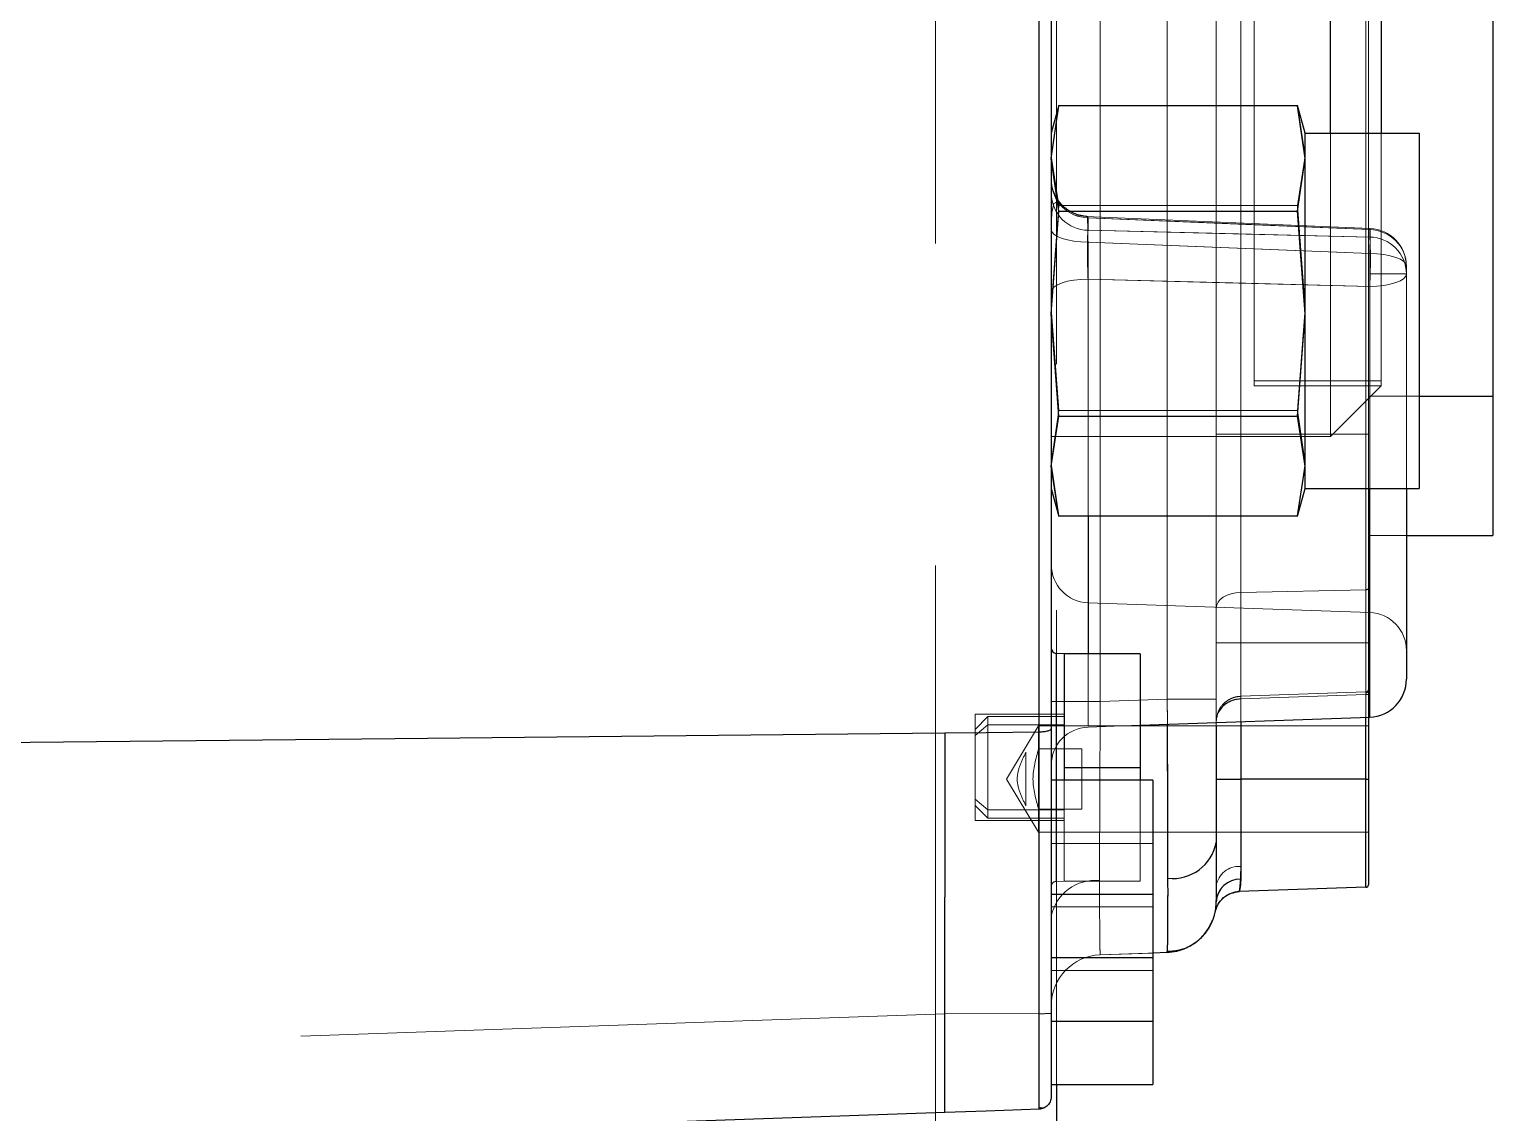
# Model space of a CAD drawing. Header units: millimetres. Extents: x 126 to 938, y 244 to 707.
# Drawn here: x 793.669 to 796.554, y 557.806 to 559.942 of the extents above; entities that cross this region are included whole.
import ezdxf

# ---------------------------------------------------------------- set-up
doc = ezdxf.new("R2010")
doc.units = ezdxf.units.MM
doc.linetypes.add('HIDDEN', pattern=[1.905, 1.27, -0.635])

msp = doc.modelspace()

# ---------------------------------------------------------------- linework, layer by layer
at = {"color": 7, "linetype": 'HIDDEN', "lineweight": 18}
for p, q in [((795.6937, 538.3273), (795.6937, 584.0473)), ((795.4556, 538.5654), (795.4556, 583.8091)), ((795.4556, 538.5654), (795.4556, 583.8091)), ((795.6937, 564.5123), (795.6937, 557.8623)), ((795.6596, 561.1873), (795.6596, 558.0018)), ((795.6837, 558.0025), (795.6837, 561.1873)), ((795.6837, 558.6174), (795.6837, 561.1113)), ((795.6837, 561.1113), (795.6837, 558.6174)), ((795.7802, 561.1113), (795.7802, 558.6174)), ((795.7802, 558.6174), (795.7802, 561.1113)), ((795.9122, 558.622), (795.9122, 561.1067)), ((795.9122, 561.1067), (795.9122, 558.622)), ((796.0087, 561.1067), (796.0087, 558.622)), ((796.0087, 558.622), (796.0087, 561.1067)), ((795.6837, 559.1393), (795.6837, 560.5893)), ((795.6837, 560.5893), (795.6837, 559.1393)), ((796.0087, 559.1443), (796.0087, 560.5843)), ((796.0087, 560.5843), (796.0087, 559.1443)), ((796.057, 560.5843), (796.057, 559.1443)), ((796.057, 559.1443), (796.057, 560.5843)), ((796.2337, 560.5893), (796.2337, 559.1393)), ((796.3039, 559.1443), (796.3039, 560.5843)), ((796.3039, 560.5843), (796.3039, 559.1443)), ((796.3087, 560.5843), (796.3087, 559.1443)), ((796.3087, 559.1443), (796.3087, 560.5843)), ((796.0837, 560.4894), (796.0837, 559.2394)), ((796.0837, 559.2394), (796.0837, 560.4894)), ((796.3087, 560.5093), (796.3087, 559.2193)), ((796.3087, 559.2193), (796.3087, 560.5093)), ((796.3337, 559.2394), (796.3337, 560.4894)), ((796.5537, 559.2193), (796.5537, 560.5093)), ((796.0837, 560.4793), (796.0837, 559.2493)), ((796.0837, 559.2493), (796.0837, 560.4793)), ((796.3337, 560.4793), (796.3337, 559.2493)), ((796.3337, 559.2493), (796.3337, 560.4793)), ((795.6982, 559.7913), (795.6837, 559.6931)), ((796.1692, 559.7913), (796.1837, 559.6931)), ((795.6837, 559.6875), (795.6837, 559.7372)), ((796.1837, 559.7373), (796.1837, 559.6931)), ((796.2337, 559.1393), (796.2337, 559.7373)), ((796.3337, 559.7373), (796.3337, 559.2394)), ((796.4087, 559.0373), (796.4087, 559.7373)), ((795.6837, 559.6931), (795.6982, 559.595)), ((795.6837, 559.6931), (795.6837, 559.3929)), ((795.6837, 559.3816), (795.6837, 559.6875)), ((796.1837, 559.6931), (796.1692, 559.595)), ((796.1837, 559.6931), (796.1837, 559.3929)), ((795.6837, 559.547), (795.6837, 559.6479)), ((795.6837, 559.6185), (795.6837, 559.6432)), ((795.6837, 559.6432), (795.6837, 559.6185)), ((795.6837, 559.6185), (795.6837, 559.4258)), ((795.6837, 559.4258), (795.6837, 559.6185)), ((795.6982, 559.595), (795.6837, 559.3929)), ((795.6918, 559.6004), (795.6887, 559.5991)), ((795.6982, 559.595), (796.1692, 559.595)), ((796.1692, 559.595), (796.1837, 559.3929)), ((796.3119, 559.5499), (795.7514, 559.5735)), ((796.3119, 559.5499), (795.7514, 559.5735)), ((795.7561, 559.5708), (795.7561, 559.5461)), ((795.7561, 559.5461), (795.7561, 559.5708)), ((795.6837, 558.8868), (795.6837, 559.547)), ((796.3113, 559.5328), (796.3113, 559.5474)), ((796.3113, 559.5474), (796.3113, 559.5328)), ((796.3119, 559.5499), (796.3119, 559.5499)), ((795.7561, 558.8141), (795.7561, 559.5227)), ((796.3113, 558.7947), (796.3113, 559.5005)), ((796.3837, 559.475), (796.3837, 559.4604)), ((796.3837, 558.7199), (796.3837, 559.475)), ((796.3837, 559.4604), (796.3837, 559.475)), ((795.7561, 559.4498), (795.7561, 558.9832)), ((795.7561, 559.4498), (795.7561, 558.5692)), ((796.3837, 559.4604), (796.3121, 559.4604)), ((796.3121, 559.4604), (796.3837, 559.4604)), ((796.3837, 559.4604), (796.3837, 559.0373)), ((796.3837, 558.6612), (796.3837, 559.4604)), ((795.6837, 558.4919), (795.6837, 559.4258)), ((796.3113, 559.4352), (796.3113, 558.5863)), ((796.3113, 559.0373), (796.3113, 559.4352)), ((795.6837, 559.3929), (795.6837, 559.087)), ((795.6837, 559.3929), (795.6982, 559.1909)), ((796.1837, 559.3929), (796.1692, 559.1909)), ((796.1837, 559.3929), (796.1837, 559.087)), ((795.6837, 559.0814), (795.6837, 559.3816)), ((796.3337, 559.2493), (796.0837, 559.2493)), ((796.0837, 559.2394), (796.3337, 559.2394)), ((796.3337, 559.2394), (796.2337, 559.1393)), ((796.3087, 559.2193), (796.3087, 558.9444)), ((796.3087, 559.2193), (796.5537, 559.2193)), ((796.3087, 558.9444), (796.3087, 559.2193)), ((796.3087, 559.2193), (796.4087, 559.2193)), ((796.5537, 558.9444), (796.5537, 559.2193)), ((795.6982, 559.1909), (795.6837, 559.087)), ((795.6982, 559.1909), (796.1692, 559.1909)), ((796.1692, 559.1909), (796.1837, 559.087)), ((795.6837, 559.1393), (796.2337, 559.1393)), ((796.0087, 559.1443), (796.057, 559.1443)), ((796.0087, 558.8018), (796.0087, 559.1443)), ((796.057, 559.1443), (796.0087, 559.1443)), ((796.0087, 559.1443), (796.0087, 558.8018)), ((796.057, 559.1443), (796.057, 558.8323)), ((796.3039, 559.1443), (796.057, 559.1443)), ((796.057, 558.8323), (796.057, 559.1443)), ((796.3039, 559.1443), (796.057, 559.1443)), ((796.3039, 558.8375), (796.3039, 559.1443)), ((796.3087, 559.1443), (796.3039, 559.1443)), ((796.3039, 559.1443), (796.3039, 558.8375)), ((796.3039, 559.1443), (796.3087, 559.1443)), ((796.3087, 559.1443), (796.3087, 558.8406)), ((796.3087, 558.8406), (796.3087, 559.1443)), ((795.6837, 559.087), (795.6982, 558.9832)), ((795.6837, 559.087), (795.6837, 559.0373)), ((796.1837, 559.087), (796.1692, 558.9832)), ((796.1837, 559.087), (796.1837, 559.0373)), ((796.3087, 558.9444), (796.3837, 558.9444)), ((796.3087, 558.9444), (796.5537, 558.9444)), ((796.3039, 558.8375), (796.057, 558.8323)), ((796.3039, 558.8375), (796.057, 558.8323)), ((796.3039, 558.7329), (796.3039, 558.8375)), ((796.3039, 558.8375), (796.3039, 558.7329)), ((796.3087, 558.8406), (796.3087, 558.7329)), ((796.3087, 558.7329), (796.3087, 558.8406)), ((795.7561, 558.8118), (796.3113, 558.7924)), ((796.057, 558.8323), (796.057, 558.7329)), ((796.057, 558.7329), (796.057, 558.8323)), ((796.0087, 558.7329), (796.0087, 558.8018)), ((796.0087, 558.8018), (796.0087, 558.7329)), ((796.0087, 558.7329), (796.057, 558.7329)), ((796.0087, 558.4643), (796.0087, 558.7329)), ((796.057, 558.7329), (796.0087, 558.7329)), ((796.0087, 558.7329), (796.0087, 558.4643)), ((796.3039, 558.7329), (796.057, 558.7329)), ((796.3039, 558.7329), (796.057, 558.7329)), ((796.057, 558.4643), (796.057, 558.7329)), ((796.057, 558.7329), (796.057, 558.5774)), ((796.3039, 558.7329), (796.3087, 558.7329)), ((796.3039, 558.7329), (796.3087, 558.7329)), ((796.3039, 558.7329), (796.3039, 558.4643)), ((796.3039, 558.586), (796.3039, 558.7329)), ((796.3087, 558.7329), (796.3087, 558.5862)), ((796.3087, 558.4643), (796.3087, 558.7329)), ((795.6837, 558.2526), (795.6837, 558.7219)), ((795.6837, 558.7219), (795.6837, 558.2526)), ((795.6934, 558.2626), (795.6934, 558.7119)), ((795.7087, 558.4873), (795.7087, 558.7114)), ((795.8587, 558.4873), (795.8587, 558.7114)), ((796.3039, 558.636), (796.057, 558.6274)), ((796.057, 558.6274), (796.3039, 558.636)), ((796.3087, 558.6381), (796.3087, 558.641)), ((796.3087, 558.641), (796.3087, 558.6381)), ((796.3087, 558.631), (796.3087, 558.6381)), ((796.3087, 558.6381), (796.3087, 558.631)), ((795.7802, 558.6174), (795.6837, 558.6174)), ((795.6837, 558.1934), (795.6837, 558.6174)), ((795.6837, 558.6174), (795.7802, 558.6174)), ((795.6837, 558.6174), (795.6837, 558.1934)), ((795.7802, 558.6174), (795.9122, 558.622)), ((795.9122, 558.622), (795.7802, 558.6174)), ((795.9122, 558.622), (796.0087, 558.622)), ((795.9122, 558.622), (796.0087, 558.622)), ((795.9125, 558.5723), (795.9122, 558.622)), ((796.0087, 558.622), (796.0087, 558.5693)), ((796.0087, 558.3393), (796.0087, 558.622)), ((796.057, 558.6224), (796.3039, 558.631)), ((796.3039, 558.631), (796.057, 558.6224)), ((796.057, 558.4643), (796.057, 558.6224)), ((796.057, 558.6224), (796.057, 558.4643)), ((796.3039, 558.631), (796.3039, 558.4643)), ((796.3039, 558.631), (796.3087, 558.631)), ((796.3039, 558.4643), (796.3039, 558.631)), ((796.3039, 558.631), (796.3087, 558.631)), ((796.3087, 558.4643), (796.3087, 558.631)), ((796.3087, 558.631), (796.3087, 558.4643)), ((795.5337, 558.5923), (795.7087, 558.5923)), ((795.5337, 558.5923), (795.5337, 558.3823)), ((795.5337, 558.3823), (795.5337, 558.5923)), ((795.5587, 558.5873), (795.5337, 558.5623)), ((795.5587, 558.4035), (795.5587, 558.5873)), ((795.7087, 558.5873), (795.5587, 558.5873)), ((795.7087, 558.3823), (795.7087, 558.5923)), ((795.7087, 558.5923), (795.7087, 558.3823)), ((795.7087, 558.4035), (795.7087, 558.5855)), ((795.5337, 558.55), (795.5587, 558.571)), ((795.5337, 558.4245), (795.5337, 558.561)), ((795.5337, 558.55), (795.5337, 558.4135)), ((795.5587, 558.571), (795.5587, 558.3873)), ((795.5587, 558.571), (795.7087, 558.571)), ((795.5956, 558.4643), (795.6587, 558.5693)), ((795.5956, 558.4643), (795.6587, 558.5693)), ((795.6587, 558.5693), (796.3087, 558.5693)), ((795.6587, 558.5693), (795.6587, 558.3593)), ((795.6587, 558.3593), (795.6587, 558.5693)), ((795.6587, 558.5693), (796.3087, 558.5693)), ((795.6587, 558.5693), (795.6587, 558.524)), ((795.6587, 558.3593), (795.6587, 558.5693)), ((795.7087, 558.571), (795.7087, 558.389)), ((795.7561, 558.5669), (795.8587, 558.5705)), ((796.0087, 558.5774), (796.0087, 558.4643)), ((796.0087, 558.4643), (796.0087, 558.5774)), ((796.3087, 558.5693), (796.3087, 558.3593)), ((796.3087, 558.3593), (796.3087, 558.5693)), ((796.3087, 558.5693), (796.3087, 558.3593)), ((796.3087, 558.3593), (796.3087, 558.5693)), ((795.6587, 558.524), (795.7437, 558.524)), ((795.7437, 558.524), (795.7437, 558.4047)), ((795.7437, 558.524), (795.7437, 558.4047)), ((795.6337, 558.5174), (795.6337, 558.4113)), ((795.6337, 558.4113), (795.6337, 558.5174)), ((795.5956, 558.4643), (795.6587, 558.3593)), ((795.5956, 558.4643), (795.6587, 558.3593)), ((795.7087, 558.4873), (795.8587, 558.4873)), ((795.7087, 558.2631), (795.7087, 558.4873)), ((795.8587, 558.4873), (795.8587, 558.2631)), ((796.0087, 558.2223), (796.0087, 558.4643)), ((796.0087, 558.4643), (796.0087, 558.2223)), ((796.0087, 558.4643), (796.057, 558.4643)), ((796.057, 558.4643), (796.0087, 558.4643)), ((796.0087, 558.2223), (796.0087, 558.4643)), ((796.057, 558.4643), (796.0087, 558.4643)), ((796.0087, 558.4643), (796.0087, 558.2531)), ((796.3039, 558.4643), (796.057, 558.4643)), ((796.057, 558.2668), (796.057, 558.4643)), ((796.057, 558.4643), (796.057, 558.2668)), ((796.3039, 558.4643), (796.057, 558.4643)), ((796.057, 558.2919), (796.057, 558.4643)), ((796.3039, 558.4643), (796.057, 558.4643)), ((796.3039, 558.4643), (796.3039, 558.251)), ((796.3039, 558.4643), (796.3087, 558.4643)), ((796.3039, 558.251), (796.3039, 558.4643)), ((796.3039, 558.4643), (796.3039, 558.251)), ((796.3039, 558.4643), (796.3087, 558.4643)), ((796.3039, 558.4643), (796.3087, 558.4643)), ((796.3087, 558.256), (796.3087, 558.4643)), ((796.3087, 558.4643), (796.3087, 558.256)), ((796.3087, 558.256), (796.3087, 558.4643)), ((795.6837, 558.2373), (795.6837, 558.4611)), ((795.6934, 558.4623), (795.6934, 558.2626)), ((795.7087, 558.4623), (795.7087, 558.2631)), ((795.8837, 558.3372), (795.8837, 558.4623)), ((795.5337, 558.4245), (795.5587, 558.4035)), ((795.5337, 558.4123), (795.5587, 558.3873)), ((795.5337, 558.3823), (795.7087, 558.3823)), ((795.5587, 558.4035), (795.7087, 558.4035)), ((795.5587, 558.3873), (795.7087, 558.3873)), ((795.7437, 558.4047), (795.6587, 558.4047)), ((795.6587, 558.4047), (795.6587, 558.3593)), ((795.6587, 558.3593), (796.3087, 558.3593)), ((795.6587, 558.3593), (796.3087, 558.3593)), ((795.6837, 558.3372), (795.8837, 558.3372)), ((795.6837, 558.3372), (795.6837, 558.1134)), ((795.8837, 558.1123), (795.8837, 558.3372)), ((796.0087, 558.2531), (796.0087, 558.3393)), ((795.7087, 558.2631), (795.6934, 558.2626)), ((795.7087, 558.2631), (795.8587, 558.2631)), ((796.0537, 558.2423), (796.0539, 558.2423)), ((796.0539, 558.2423), (796.3039, 558.251)), ((795.8837, 558.2123), (795.6837, 558.2123)), ((795.8837, 558.2123), (795.6837, 558.2123)), ((795.6837, 557.9873), (795.6837, 558.2111)), ((795.6837, 557.9873), (795.6837, 558.2111)), ((795.8837, 558.0872), (795.8837, 558.2111)), ((795.8837, 557.9873), (795.8837, 558.2111)), ((796.0087, 558.2223), (796.0067, 558.2023)), ((796.0067, 558.2023), (796.0087, 558.2223)), ((795.6837, 558.0178), (795.6837, 558.1934)), ((795.6837, 558.1934), (795.6837, 558.0178)), ((795.7802, 558.1177), (795.9122, 558.1223)), ((795.8837, 558.1213), (795.7802, 558.1177)), ((795.6837, 558.0872), (795.8837, 558.0872)), ((795.6837, 558.0872), (795.6837, 557.8634)), ((795.6837, 558.0872), (795.8837, 558.0872)), ((795.6837, 558.0872), (795.6837, 557.8634)), ((795.8837, 557.8623), (795.8837, 558.0872)), ((795.8837, 558.0872), (795.8837, 557.8634)), ((795.4737, 558.0017), (792.7847, 557.9078)), ((795.6596, 558.0018), (795.4737, 558.0017)), ((795.6596, 558.0018), (795.6596, 557.8135)), ((795.6837, 557.8385), (795.6837, 558.0025)), ((795.6837, 557.9873), (795.8837, 557.9873)), ((795.6837, 557.8623), (795.8837, 557.8623)), ((792.7964, 557.7135), (795.4737, 557.807)), ((795.6596, 557.8135), (795.4737, 557.807))]:
    msp.add_line(p, q, dxfattribs=at)
at = {"color": 7, "linetype": 'Continuous', "lineweight": 25}
for p, q in [((795.6596, 558.5567), (795.6596, 561.1873)), ((795.6837, 561.1873), (795.6837, 558.5641)), ((796.5537, 560.5093), (796.5537, 559.2193)), ((796.2337, 559.7373), (796.2337, 560.1793)), ((796.3337, 560.183), (796.3337, 559.7373)), ((795.6986, 559.7927), (795.6837, 559.7373)), ((795.6837, 559.6875), (795.6982, 559.7913)), ((796.1692, 559.7913), (795.6982, 559.7913)), ((796.1837, 559.7373), (796.169, 559.7923)), ((796.1837, 559.6875), (796.1692, 559.7913)), ((796.1837, 559.6875), (796.1837, 559.7373)), ((796.1837, 559.7373), (796.4087, 559.7373)), ((796.4087, 559.7373), (796.4087, 559.0373)), ((795.6982, 559.5837), (795.6837, 559.6875)), ((796.1692, 559.5837), (796.1837, 559.6875)), ((796.1837, 559.3816), (796.1837, 559.6875)), ((795.6837, 559.3816), (795.6982, 559.5837)), ((795.6982, 559.5837), (796.1692, 559.5837)), ((796.1837, 559.3816), (796.1692, 559.5837)), ((795.6982, 559.1796), (795.6837, 559.3816)), ((796.1692, 559.1796), (796.1837, 559.3816)), ((796.1837, 559.0814), (796.1837, 559.3816)), ((796.4087, 559.2193), (796.5537, 559.2193)), ((796.5537, 559.2193), (796.5537, 558.9444)), ((795.6837, 559.0814), (795.6982, 559.1796)), ((795.6982, 559.1796), (796.1692, 559.1796)), ((796.1837, 559.0814), (796.1692, 559.1796)), ((795.6982, 558.9832), (795.6837, 559.0814)), ((796.1692, 558.9832), (796.1837, 559.0814)), ((796.1837, 559.0373), (796.1837, 559.0814)), ((795.6837, 559.0373), (795.6986, 558.9818)), ((796.169, 558.9823), (796.1837, 559.0373)), ((796.1837, 559.0373), (796.4087, 559.0373)), ((796.3113, 558.5863), (796.3113, 559.0373)), ((796.3837, 559.0373), (796.3837, 558.6612)), ((795.6982, 558.9832), (796.1692, 558.9832)), ((795.7561, 558.9832), (795.7561, 558.7114)), ((796.3837, 558.9444), (796.5537, 558.9444)), ((795.7087, 558.7114), (795.6934, 558.7119)), ((795.6934, 558.7119), (795.6934, 558.4623)), ((795.8587, 558.7114), (795.7087, 558.7114)), ((795.7087, 558.7114), (795.7087, 558.4873)), ((795.8587, 558.7114), (795.8587, 558.4873)), ((795.8587, 558.5705), (796.3113, 558.5863)), ((796.3039, 558.4643), (796.3039, 558.586)), ((796.3087, 558.5862), (796.3087, 558.4643)), ((795.4737, 558.5548), (795.4737, 558.248)), ((795.6596, 557.8135), (795.6596, 558.5567)), ((795.6837, 558.5641), (795.6837, 557.8385)), ((796.0087, 558.5693), (796.0087, 558.3393)), ((796.057, 558.5774), (796.057, 558.4643)), ((795.7087, 558.4873), (795.7087, 558.4623)), ((795.7087, 558.4873), (795.8587, 558.4873)), ((795.8587, 558.4873), (795.8587, 558.4623)), ((796.0087, 558.4643), (796.057, 558.4643)), ((796.057, 558.4643), (796.057, 558.2668)), ((796.3039, 558.4643), (796.057, 558.4643)), ((796.3039, 558.251), (796.3039, 558.4643)), ((796.3039, 558.4643), (796.3087, 558.4643)), ((796.3087, 558.4643), (796.3087, 558.256)), ((795.8837, 558.4623), (795.6837, 558.4623)), ((795.8837, 558.4623), (795.8837, 558.2373)), ((796.0087, 558.3393), (796.0087, 558.2223)), ((795.4737, 558.248), (795.4737, 558.2314)), ((795.6837, 558.2373), (795.8837, 558.2373)), ((795.8837, 558.2373), (795.8837, 558.1123)), ((796.3039, 558.251), (796.0539, 558.2423)), ((795.4737, 557.807), (795.4737, 558.2314)), ((795.9122, 558.1223), (795.8837, 558.1213)), ((795.9122, 558.1223), (795.9125, 558.1273)), ((795.6837, 558.1123), (795.8837, 558.1123)), ((795.8837, 558.1123), (795.8837, 557.9873)), ((795.6837, 557.9873), (795.8837, 557.9873)), ((795.8837, 557.9873), (795.8837, 557.8623)), ((795.6837, 557.8623), (795.8837, 557.8623)), ((795.6937, 557.8623), (795.6937, 538.3273))]:
    msp.add_line(p, q, dxfattribs=at)
at = {"color": 7, "linetype": 'HIDDEN', "lineweight": 18, "flags": 128}
for points in [[(795.6887, 559.5991), (795.6849, 559.5815), (795.6837, 559.547)], [(796.3113, 559.5474), (796.0004, 559.5605), (795.7561, 559.5708)], [(795.7561, 559.5708), (796.067, 559.5577), (796.3113, 559.5474)], [(795.6837, 559.547), (795.6851, 559.5424), (795.6892, 559.5379), (795.6958, 559.5338), (795.7048, 559.5301), (795.7157, 559.5271), (795.7282, 559.5248), (795.7418, 559.5233), (795.7561, 559.5227)], [(795.6837, 559.547), (795.6851, 559.5424), (795.6892, 559.5379), (795.6958, 559.5338), (795.7048, 559.5301), (795.7157, 559.5271), (795.7282, 559.5248), (795.7418, 559.5233), (795.7561, 559.5227)], [(795.7561, 559.5461), (796.067, 559.5387), (796.3113, 559.5328)], [(796.3113, 559.5328), (796.0004, 559.5403), (795.7561, 559.5461)], [(796.3113, 559.5474), (796.3117, 559.5497), (796.3119, 559.5499)], [(796.3113, 559.5005), (796.3117, 559.513), (796.312, 559.5243), (796.3122, 559.5339), (796.3123, 559.5414), (796.3122, 559.5467), (796.312, 559.5495), (796.3117, 559.5497), (796.3113, 559.5474)], [(795.7561, 559.5227), (796.067, 559.5102), (796.3113, 559.5005)], [(796.3113, 559.5005), (796.0004, 559.5129), (795.7561, 559.5227)], [(796.3113, 559.5005), (796.3256, 559.4998), (796.3392, 559.4983), (796.3517, 559.4959), (796.3627, 559.4927), (796.3716, 559.4889), (796.3782, 559.4845), (796.3823, 559.4799), (796.3837, 559.475)], [(796.3113, 559.5005), (796.3256, 559.4998), (796.3392, 559.4983), (796.3517, 559.4959), (796.3627, 559.4927), (796.3716, 559.4889), (796.3782, 559.4845), (796.3823, 559.4799), (796.3837, 559.475)], [(795.7561, 559.4498), (795.7418, 559.4492), (795.7282, 559.4477), (795.7157, 559.4455), (795.7048, 559.4425), (795.6958, 559.4389), (795.6892, 559.4348), (795.6851, 559.4304), (795.6837, 559.4258)], [(795.7561, 559.4498), (795.7418, 559.4492), (795.7282, 559.4477), (795.7157, 559.4455), (795.7048, 559.4425), (795.6958, 559.4389), (795.6892, 559.4348), (795.6851, 559.4304), (795.6837, 559.4258)], [(796.3113, 559.4352), (796.0004, 559.4434), (795.7561, 559.4498)], [(795.7561, 559.4498), (796.067, 559.4416), (796.3113, 559.4352)], [(796.3837, 559.4604), (796.3823, 559.4556), (796.3782, 559.451), (796.3716, 559.4467), (796.3627, 559.4429), (796.3517, 559.4398), (796.3392, 559.4374), (796.3256, 559.4359), (796.3113, 559.4352)], [(796.3837, 559.4604), (796.3823, 559.4556), (796.3782, 559.451), (796.3716, 559.4467), (796.3627, 559.4429), (796.3517, 559.4398), (796.3392, 559.4374), (796.3256, 559.4359), (796.3113, 559.4352)], [(796.3087, 558.8406), (796.3086, 558.84), (796.3083, 558.8394), (796.3079, 558.8389), (796.3073, 558.8385), (796.3066, 558.8381), (796.3057, 558.8378), (796.3048, 558.8376), (796.3039, 558.8375)], [(796.3039, 558.8375), (796.3048, 558.8376), (796.3057, 558.8378), (796.3066, 558.8381), (796.3073, 558.8385), (796.3079, 558.8389), (796.3083, 558.8394), (796.3086, 558.84), (796.3087, 558.8406)], [(796.0087, 558.8018), (796.0096, 558.8076), (796.0123, 558.8132), (796.0168, 558.8184), (796.0227, 558.823), (796.03, 558.8268), (796.0384, 558.8297), (796.0475, 558.8315), (796.057, 558.8323)], [(796.057, 558.8323), (796.0475, 558.8315), (796.0384, 558.8297), (796.03, 558.8268), (796.0227, 558.823), (796.0168, 558.8184), (796.0123, 558.8132), (796.0096, 558.8076), (796.0087, 558.8018)], [(796.3075, 558.6378), (796.3065, 558.6369), (796.3056, 558.6364)]]:
    msp.add_lwpolyline(points, dxfattribs=at)
at = {"color": 7, "linetype": 'Continuous', "lineweight": 25, "flags": 128}
for points in [[(795.4737, 558.5548), (794.3907, 558.5437), (793.5398, 558.535)], [(795.6596, 558.5567), (795.5555, 558.5556), (795.4737, 558.5548)], [(795.9122, 558.1223), (795.9312, 558.1248), (795.9357, 558.126)], [(795.4737, 557.807), (794.0254, 557.7564), (792.8875, 557.7167)], [(795.6596, 557.8135), (795.5555, 557.8099), (795.4737, 557.807)]]:
    msp.add_lwpolyline(points, dxfattribs=at)
at = {"color": 7, "linetype": 'HIDDEN', "lineweight": 18}
for centre, radius, start, end in [((795.7574, 559.6444), 0.0737, 180.9654, 269.0205), ((795.7572, 559.6442), 0.0734, 180.8107, 269.1751), ((795.7574, 559.6198), 0.0737, 180.9654, 269.0205), ((795.7574, 559.6198), 0.0737, 180.9654, 269.0205), ((795.7452, 559.532), 0.567, 356.8105, 1.8078), ((796.3101, 559.4738), 0.0736, 0.9608, 89.0298), ((796.3101, 559.4738), 0.0736, 0.9608, 89.0298), ((795.6294, 559.4891), 0.6833, 357.5951, 3.669), ((796.3101, 559.4592), 0.0736, 0.9606, 89.0252), ((796.3101, 559.4592), 0.0736, 0.9606, 89.0252), ((795.6294, 559.4891), 0.6833, 357.5951, 3.669), ((796.3087, 559.475), 0.075, 359.9979, 87.5966), ((796.3087, 559.475), 0.075, 359.9979, 87.5966), ((794.7642, 559.4969), 1.5484, 357.7163, 358.648), ((794.7642, 559.4969), 1.5484, 357.7163, 358.648), ((795.7587, 558.8868), 0.075, 180.0049, 267.9927), ((796.3087, 558.7175), 0.075, 0.0017, 88.0005), ((796.3037, 558.641), 0.00501, 272.0823, 359.9327), ((796.3037, 558.641), 0.00501, 272.0823, 359.9327), ((796.3044, 558.6389), 0.0044, 264.2271, 349.0055), ((796.3044, 558.6389), 0.0044, 264.2271, 349.0055), ((796.0905, 558.6249), 0.0336, 175.7302, 184.2698), ((796.0905, 558.6249), 0.0336, 175.7302, 184.2698), ((795.7587, 558.4919), 0.075, 91.9995, 179.9983), ((795.9227, 558.3558), 0.0876, 264.0833, 349.1282), ((796.0533, 558.247), 0.045, 85.3697, 172.2531), ((795.7697, 558.1769), 0.0876, 84.0712, 169.1403), ((795.7697, 558.1769), 0.0876, 84.0712, 169.1403), ((795.6937, 558.2526), 0.00999, 91.9745, 180.0772), ((796.0559, 558.2195), 0.0473, 88.7025, 176.6381), ((796.0559, 558.2195), 0.0473, 88.7025, 176.6381), ((796.0557, 558.1928), 0.0499, 91.9014, 168.658), ((796.3037, 558.256), 0.00501, 272.0823, 359.9327), ((795.9087, 558.2223), 0.1, 271.9987, 348.6922), ((795.9087, 558.2223), 0.1, 285.6668, 319.847), ((795.7837, 558.0178), 0.1, 91.9914, 180.0076), ((795.7837, 558.0178), 0.1, 91.9914, 180.0076), ((795.6655, 558.2297), 0.228, 268.5077, 274.5771), ((795.6587, 557.8385), 0.025, 272.0157, 359.9867)]:
    msp.add_arc(centre, radius, start, end, dxfattribs=at)
at = {"color": 7, "linetype": 'Continuous', "lineweight": 25}
for centre, radius, start, end in [((795.6937, 558.7219), 0.00999, 179.9228, 268.0255), ((796.3087, 558.6612), 0.075, 272.0073, 359.9951), ((795.9227, 558.3558), 0.0876, 264.0833, 349.1282), ((796.0559, 558.2195), 0.0473, 88.7025, 176.6381), ((796.3037, 558.256), 0.00501, 272.0823, 359.9327), ((795.9087, 558.2223), 0.1, 319.8351, 359.9982)]:
    msp.add_arc(centre, radius, start, end, dxfattribs=at)
at = {"color": 7, "linetype": 'HIDDEN', "lineweight": 18}
for points, knots in [([(795.6837, 559.6432), (795.6837, 559.6444), (795.6837, 559.6542), (795.6837, 559.6113), (795.6837, 559.5906), (795.6837, 559.5628), (795.6837, 559.547)], [0, 0, 0, 0, 0.0313226, 0.2516853, 0.5772896, 1, 1, 1, 1]), ([(795.7555, 559.5734), (795.7464, 559.5747), (795.7323, 559.5767), (795.7156, 559.5863), (795.7043, 559.5959), (795.6951, 559.6074), (795.6886, 559.6197), (795.6845, 559.6317), (795.684, 559.6395), (795.6837, 559.6432)], [0, 0, 0, 0, 0.250593, 0.384709, 0.521212, 0.656035, 0.784294, 0.900361, 1, 1, 1, 1]), ([(795.7555, 559.5734), (795.7511, 559.5738), (795.742, 559.5746), (795.7309, 559.5782), (795.7222, 559.5826), (795.7159, 559.5865), (795.7101, 559.5911), (795.7035, 559.5959), (795.6976, 559.6036), (795.693, 559.601), (795.6918, 559.6004)], [0, 0, 0, 0, 0.1855726, 0.3824709, 0.4850564, 0.589425, 0.6933602, 0.7921811, 0.9479076, 1, 1, 1, 1]), ([(795.7561, 559.5227), (795.7558, 559.5315), (795.7552, 559.5467), (795.7556, 559.5573), (795.7546, 559.5757), (795.7558, 559.5716), (795.7561, 559.5708)], [0, 0, 0, 0, 0.464405, 0.799117, 0.957601, 1, 1, 1, 1]), ([(795.7561, 559.5708), (795.7558, 559.5716), (795.7546, 559.5757), (795.7556, 559.5574), (795.7552, 559.5467), (795.7558, 559.5315), (795.7561, 559.5227)], [0, 0, 0, 0, 0.0423992, 0.200542, 0.5351401, 1, 1, 1, 1]), ([(795.7561, 559.5461), (795.7559, 559.5443), (795.7554, 559.5398), (795.7552, 559.5317), (795.7549, 559.5212), (795.7549, 559.5087), (795.7549, 559.4947), (795.7552, 559.4799), (795.7555, 559.4648), (795.7559, 559.4548), (795.7561, 559.4498)], [0, 0, 0, 0, 0.056334, 0.141817, 0.252278, 0.383674, 0.530714, 0.686182, 0.845265, 1, 1, 1, 1]), ([(795.7561, 559.4498), (795.7559, 559.4547), (795.7555, 559.4648), (795.7552, 559.4799), (795.7549, 559.4947), (795.7549, 559.5087), (795.7549, 559.5212), (795.7552, 559.5317), (795.7554, 559.5398), (795.7559, 559.5443), (795.7561, 559.5461)], [0, 0, 0, 0, 0.154426, 0.313509, 0.469286, 0.616017, 0.747661, 0.857998, 0.943543, 1, 1, 1, 1]), ([(796.3056, 558.6364), (796.3055, 558.6364), (796.305, 558.6361), (796.3044, 558.636), (796.3039, 558.636)], [0, 0, 0, 0, 0.249052, 1, 1, 1, 1]), ([(796.3039, 558.636), (796.3039, 558.636), (796.3039, 558.6358), (796.3039, 558.6354), (796.3039, 558.6349), (796.304, 558.6345)], [0, 0, 0, 0, 0.071088, 0.271204, 1, 1, 1, 1]), ([(796.304, 558.6345), (796.3039, 558.6349), (796.3039, 558.6354), (796.3039, 558.6358), (796.3039, 558.636), (796.3039, 558.636)], [0, 0, 0, 0, 0.728796, 0.928912, 1, 1, 1, 1]), ([(796.3084, 558.6392), (796.3082, 558.6387), (796.308, 558.6382), (796.3075, 558.6378), (796.3075, 558.6378)], [0, 0, 0, 0, 0.8751708, 1, 1, 1, 1]), ([(795.7802, 558.6174), (795.78, 558.5836), (795.7796, 558.5182), (795.7792, 558.4245), (795.7789, 558.3405), (795.7788, 558.2881), (795.7788, 558.264)], [0, 0, 0, 0, 0.287143, 0.555294, 0.795195, 1, 1, 1, 1]), ([(795.7788, 558.264), (795.7788, 558.2881), (795.7789, 558.3405), (795.7792, 558.4245), (795.7796, 558.5182), (795.78, 558.5836), (795.7802, 558.6174)], [0, 0, 0, 0, 0.204805, 0.444706, 0.712857, 1, 1, 1, 1]), ([(795.9122, 558.622), (795.9124, 558.5882), (795.9129, 558.5228), (795.9133, 558.4292), (795.9136, 558.3452), (795.9136, 558.2928), (795.9136, 558.2687)], [0, 0, 0, 0, 0.287108, 0.555251, 0.795171, 1, 1, 1, 1]), ([(796.057, 558.6274), (796.0539, 558.6271), (796.0477, 558.6266), (796.0387, 558.6235), (796.0301, 558.6188), (796.02, 558.6103), (796.0108, 558.5964), (796.0094, 558.5836), (796.0087, 558.5774)], [0, 0, 0, 0, 0.119862, 0.243353, 0.370466, 0.501152, 0.759994, 1, 1, 1, 1]), ([(796.0087, 558.5774), (796.0094, 558.5836), (796.0108, 558.5963), (796.02, 558.6103), (796.0301, 558.6188), (796.0387, 558.6235), (796.0477, 558.6266), (796.0539, 558.6271), (796.057, 558.6274)], [0, 0, 0, 0, 0.240005, 0.498845, 0.62948, 0.756493, 0.879984, 1, 1, 1, 1]), ([(796.0087, 558.5774), (796.0092, 558.5831), (796.0104, 558.595), (796.0193, 558.6035), (796.0245, 558.6113), (796.0304, 558.6145), (796.0387, 558.619), (796.0478, 558.6216), (796.0539, 558.6221), (796.057, 558.6224)], [0, 0, 0, 0, 0.228475, 0.479761, 0.482129, 0.61402, 0.74468, 0.873706, 1, 1, 1, 1]), ([(796.057, 558.6224), (796.0539, 558.6221), (796.0477, 558.6216), (796.0387, 558.6189), (796.0302, 558.6147), (796.0202, 558.6071), (796.0108, 558.5947), (796.0094, 558.583), (796.0087, 558.5774)], [0, 0, 0, 0, 0.126133, 0.255161, 0.385971, 0.517864, 0.771522, 1, 1, 1, 1]), ([(796.304, 558.6345), (796.3039, 558.634), (796.3039, 558.6332), (796.3039, 558.632), (796.3039, 558.6313), (796.3039, 558.631)], [0, 0, 0, 0, 0.443464, 0.711619, 1, 1, 1, 1]), ([(796.3039, 558.631), (796.3039, 558.6313), (796.3039, 558.632), (796.3039, 558.6332), (796.3039, 558.634), (796.304, 558.6345)], [0, 0, 0, 0, 0.288381, 0.556536, 1, 1, 1, 1]), ([(795.6587, 558.4047), (795.6531, 558.4246), (795.642, 558.4644), (795.6531, 558.5041), (795.6587, 558.524)], [0, 0, 0, 0, 0.500507, 1, 1, 1, 1]), ([(795.6337, 558.4113), (795.6296, 558.4197), (795.6213, 558.4365), (795.614, 558.4645), (795.6214, 558.4923), (795.6296, 558.5091), (795.6337, 558.5174)], [0, 0, 0, 0, 0.251281, 0.501103, 0.750432, 1, 1, 1, 1]), ([(796.054, 558.2427), (796.0547, 558.2476), (796.0567, 558.264), (796.0569, 558.2804), (796.057, 558.2919)], [0, 0, 0, 0, 0.301293, 1, 1, 1, 1]), ([(795.7788, 558.264), (795.7788, 558.244), (795.7788, 558.2086), (795.7792, 558.1633), (795.7791, 558.1345), (795.78, 558.1212), (795.7802, 558.1177)], [0, 0, 0, 0, 0.409269, 0.725933, 0.928939, 1, 1, 1, 1]), ([(795.7802, 558.1177), (795.78, 558.1212), (795.7791, 558.1345), (795.7792, 558.1633), (795.7788, 558.2086), (795.7788, 558.244), (795.7788, 558.264)], [0, 0, 0, 0, 0.071061, 0.274067, 0.590731, 1, 1, 1, 1]), ([(795.9136, 558.2687), (795.9137, 558.2487), (795.9137, 558.2133), (795.9132, 558.168), (795.9133, 558.1392), (795.9124, 558.1258), (795.9122, 558.1223)], [0, 0, 0, 0, 0.409062, 0.725625, 0.928695, 1, 1, 1, 1]), ([(796.0539, 558.2423), (796.0544, 558.2443), (796.0553, 558.2481), (796.0559, 558.2524), (796.0563, 558.2549), (796.0564, 558.2558), (796.0568, 558.2596), (796.0569, 558.2632), (796.057, 558.2668)], [0, 0, 0, 0, 0.2571354, 0.4648946, 0.5347126, 0.5572702, 0.5708526, 1, 1, 1, 1]), ([(796.057, 558.2668), (796.0566, 558.2601), (796.0562, 558.252), (796.0544, 558.2441), (796.054, 558.2427)], [0, 0, 0, 0, 0.821544, 1, 1, 1, 1]), ([(796.0087, 558.2531), (796.0086, 558.2412), (796.0086, 558.2244), (796.0072, 558.2076), (796.0068, 558.2027)], [0, 0, 0, 0, 0.7067053, 1, 1, 1, 1]), ([(796.0089, 558.2103), (796.011, 558.2146), (796.0153, 558.2235), (796.0264, 558.2337), (796.0396, 558.2406), (796.0493, 558.2418), (796.054, 558.2424)], [0, 0, 0, 0, 0.246567, 0.503203, 0.758131, 1, 1, 1, 1]), ([(796.0068, 558.2027), (796.0071, 558.206), (796.0077, 558.2125), (796.0084, 558.219), (796.0087, 558.2223)], [0, 0, 0, 0, 0.507313, 1, 1, 1, 1]), ([(795.4737, 558.0017), (795.4737, 557.9761), (795.4737, 557.9301), (795.4737, 557.8704), (795.4737, 557.8311), (795.4737, 557.8122), (795.4737, 557.807)], [0, 0, 0, 0, 0.394261, 0.708721, 0.920413, 1, 1, 1, 1]), ([(795.6596, 557.8171), (795.6623, 557.8164), (795.6679, 557.8149), (795.6727, 557.8181), (795.6752, 557.8197)], [0, 0, 0, 0, 0.490845, 1, 1, 1, 1])]:
    msp.add_open_spline(points, degree=3, knots=knots, dxfattribs=at)
at = {"color": 7, "linetype": 'Continuous', "lineweight": 25}
for points, knots in [([(795.6837, 558.5641), (795.6835, 558.5635), (795.6832, 558.5621), (795.6806, 558.5604), (795.6772, 558.559), (795.6729, 558.5579), (795.6672, 558.557), (795.6626, 558.5568), (795.6596, 558.5567)], [0, 0, 0, 0, 0.069291, 0.152935, 0.339233, 0.488206, 0.652459, 1, 1, 1, 1]), ([(795.9136, 558.2687), (795.9136, 558.2928), (795.9136, 558.3452), (795.9133, 558.4292), (795.9129, 558.5063), (795.9126, 558.5551), (795.9125, 558.5723)], [0, 0, 0, 0, 0.238348, 0.517527, 0.829549, 1, 1, 1, 1]), ([(795.9125, 558.1273), (795.9126, 558.1291), (795.9134, 558.1408), (795.9132, 558.168), (795.9137, 558.2133), (795.9137, 558.2487), (795.9136, 558.2687)], [0, 0, 0, 0, 0.038515, 0.248755, 0.576495, 1, 1, 1, 1]), ([(796.057, 558.2668), (796.0569, 558.2632), (796.0568, 558.2596), (796.0563, 558.2552), (796.056, 558.2526), (796.0553, 558.2481), (796.0544, 558.2444), (796.0539, 558.2423)], [0, 0, 0, 0, 0.428903, 0.442725, 0.534856, 0.741586, 1, 1, 1, 1]), ([(796.0067, 558.2023), (796.0083, 558.2075), (796.0115, 558.2182), (796.0228, 558.2312), (796.0375, 558.2401), (796.0486, 558.2416), (796.0539, 558.2423)], [0, 0, 0, 0, 0.242881, 0.499984, 0.757147, 1, 1, 1, 1]), ([(795.9125, 558.1248), (795.9215, 558.1254), (795.9402, 558.1268), (795.9664, 558.1395), (795.9888, 558.1594), (795.9976, 558.1773), (796.002, 558.1862)], [0, 0, 0, 0, 0.2344235, 0.484911, 0.7434762, 1, 1, 1, 1]), ([(795.6837, 557.8385), (795.6836, 557.8366), (795.6833, 557.8329), (795.6812, 557.827), (795.6778, 557.8219), (795.6732, 557.8179), (795.6689, 557.8155), (795.6643, 557.8139), (795.6611, 557.8136), (795.6596, 557.8135)], [0, 0, 0, 0, 0.151802, 0.284115, 0.489866, 0.623085, 0.752461, 0.878267, 1, 1, 1, 1])]:
    msp.add_open_spline(points, degree=3, knots=knots, dxfattribs=at)

doc.saveas('drawing.dxf')
